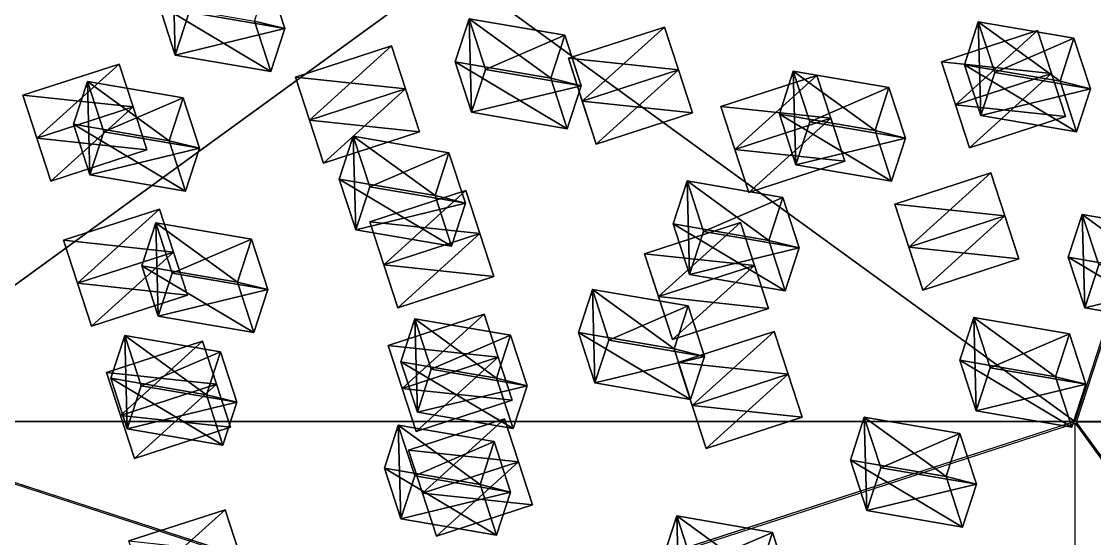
# Model space of a CAD drawing. Header units: metres. Extents: x -324 to 324, y -310 to 311.
# Drawn here: x -42.5 to 63.7, y 178.8 to 230 of the extents above; entities that cross this region are included whole.
import ezdxf

# ---------------------------------------------------------------- set-up
doc = ezdxf.new("R2010")
doc.units = ezdxf.units.M

msp = doc.modelspace()

# ---------------------------------------------------------------- linework, layer by layer
for p, q in [((99.94634, 307.93277, -1061.9042), (61.75283, 190.36641, -1261.8993)), ((61.935257, 190.3072, -1261.8992), (100.13973, 307.87, -1061.904)), ((61.75283, 190.36641, -1261.8993), (-161.85391, 117.712, -1261.8992)), ((-161.80339, 117.5571, -1262), (61.803425, 190.21133, -1262)), ((161.80342, 117.557045, -738), (-61.803387, 190.21132, -738)), ((-61.753036, 190.3664, -738.10077), (161.85379, 117.71219, -738.10077)), ((61.803425, 190.21133, -1262), (200, 2.2904767e-05, -1262)), ((200.13191, 0.09591675, -1261.8993), (61.935257, 190.3072, -1261.8992))]:
    msp.add_line(p, q)
for points in [[(-100.05551, 307.93835, -938.3003), (61.75283, 190.36641, -1261.8993), (-161.85391, 117.712, -1261.8992), (-161.8538, 117.7121, -1261.899)], [(-100.05551, 307.93835, -938.3003), (99.94634, 307.93277, -1061.9042), (61.75283, 190.36641, -1261.8993), (61.75293, 190.36652, -1261.8992)], [(-61.753036, 190.3664, -738.10077), (100.055176, 307.93848, -1061.6997), (-99.94667, 307.9327, -938.0959), (-99.94657, 307.9328, -938.09576)], [(-61.753036, 190.3664, -738.10077), (261.85678, 190.37573, -938.09595), (100.055176, 307.93848, -1061.6997), (100.055275, 307.93857, -1061.6996)], [(261.94806, 190.31651, -938.3003), (61.935257, 190.3072, -1261.8992), (100.13973, 307.87, -1061.904), (100.13983, 307.8701, -1061.9039)], [(-27.526344, 235.89476, -826.83624), (-28.908276, 231.6416, -829.0726), (-27.283802, 226.6412, -820.5662), (-27.283703, 226.64131, -820.5661)], [(-27.283802, 226.6412, -820.5662), (-25.90187, 230.89436, -818.32996), (-27.526344, 235.89476, -826.83624), (-27.526245, 235.89487, -826.8361)], [(-25.90187, 230.89436, -818.32996), (-16.429691, 229.2699, -821.0938), (-18.054165, 234.2703, -829.60016), (-18.054066, 234.2704, -829.60004)], [(-19.436096, 230.01714, -831.8364), (-18.054165, 234.2703, -829.60016), (-16.429691, 229.2699, -821.0938), (-16.429592, 229.27, -821.0937)], [(-17.811623, 225.01674, -823.33014), (-27.283802, 226.6412, -820.5662), (-28.908276, 231.6416, -829.0726), (-28.908176, 231.64171, -829.07245)], [(-28.908276, 231.6416, -829.0726), (-19.436096, 230.01714, -831.8364), (-17.811623, 225.01674, -823.33014), (-17.811523, 225.01685, -823.33)], [(-16.429691, 229.2699, -821.0938), (-25.90187, 230.89436, -818.32996), (-27.283802, 226.6412, -820.5662), (-27.283703, 226.64131, -820.5661)], [(-16.429691, 229.2699, -821.0938), (-17.811623, 225.01674, -823.33014), (-19.436096, 230.01714, -831.8364), (-19.435997, 230.01724, -831.8363)], [(9.904106, 224.35307, -839.19507), (0.43192768, 225.97754, -836.4312), (1.813859, 230.2307, -834.1949), (1.813959, 230.2308, -834.19476)], [(1.813859, 230.2307, -834.1949), (0.43192768, 225.97754, -836.4312), (2.0564003, 220.97714, -827.92487), (2.0565002, 220.97725, -827.92474)], [(2.0564003, 220.97714, -827.92487), (3.4383318, 225.2303, -825.6886), (1.813859, 230.2307, -834.1949), (1.813959, 230.2308, -834.19476)], [(11.286037, 228.60623, -836.9588), (1.813859, 230.2307, -834.1949), (3.4383318, 225.2303, -825.6886), (3.4384317, 225.23041, -825.6885)], [(1.813859, 230.2307, -834.1949), (11.286037, 228.60623, -836.9588), (9.904106, 224.35307, -839.19507), (9.904206, 224.35318, -839.19495)], [(60.30419, 224.05034, -869.76447), (50.832012, 225.6748, -867.0006), (52.213943, 229.92796, -864.7643), (52.214043, 229.92807, -864.76416)], [(52.213943, 229.92796, -864.7643), (50.832012, 225.6748, -867.0006), (52.456486, 220.67441, -858.49426), (52.456585, 220.67451, -858.49414)], [(52.456486, 220.67441, -858.49426), (53.838417, 224.92757, -856.258), (52.213943, 229.92796, -864.7643), (52.214043, 229.92807, -864.76416)], [(61.686123, 228.3035, -867.5282), (52.213943, 229.92796, -864.7643), (53.838417, 224.92757, -856.258), (53.838516, 224.92767, -856.2579)], [(52.213943, 229.92796, -864.7643), (61.686123, 228.3035, -867.5282), (60.30419, 224.05034, -869.76447), (60.30429, 224.05045, -869.76434)], [(-27.283802, 226.6412, -820.5662), (-17.811623, 225.01674, -823.33014), (-16.429691, 229.2699, -821.0938), (-16.429592, 229.27, -821.0937)], [(3.4383318, 225.2303, -825.6886), (12.91051, 223.60583, -828.45245), (11.286037, 228.60623, -836.9588), (11.286138, 228.60634, -836.9587)], [(9.904106, 224.35307, -839.19507), (11.286037, 228.60623, -836.9588), (12.91051, 223.60583, -828.45245), (12.91061, 223.60594, -828.45233)], [(13.016174, 222.07744, -1190.4762), (11.63407, 226.3311, -1181.5321), (21.144634, 229.42128, -1181.5321), (21.144733, 229.42139, -1181.532)], [(22.52657, 225.16814, -1179.2958), (21.144634, 229.42128, -1181.5321), (11.63407, 226.3311, -1181.5321), (11.634171, 226.3312, -1181.532)], [(21.144634, 229.42128, -1181.5321), (22.526737, 225.16762, -1190.4762), (13.016174, 222.07744, -1190.4762), (13.016274, 222.07755, -1190.4761)], [(22.526737, 225.16762, -1190.4762), (21.144634, 229.42128, -1181.5321), (22.52657, 225.16814, -1179.2958), (22.526669, 225.16824, -1179.2957)], [(49.95227, 221.72697, -1213.9678), (48.570168, 225.98064, -1205.0237), (58.08073, 229.07082, -1205.0237), (58.08083, 229.07092, -1205.0236)], [(59.46267, 224.81767, -1202.7874), (58.08073, 229.07082, -1205.0237), (48.570168, 225.98064, -1205.0237), (48.570267, 225.98074, -1205.0236)], [(58.08073, 229.07082, -1205.0237), (59.462837, 224.81715, -1213.9678), (49.95227, 221.72697, -1213.9678), (49.95237, 221.72708, -1213.9677)], [(59.462837, 224.81715, -1213.9678), (58.08073, 229.07082, -1205.0237), (59.46267, 224.81767, -1202.7874), (59.46277, 224.81778, -1202.7872)], [(-13.991898, 220.2044, -1177.3485), (-15.3740015, 224.45807, -1168.4044), (-5.8634386, 227.54825, -1168.4044), (-5.8633385, 227.54836, -1168.4043)], [(-4.4815025, 223.2951, -1166.1681), (-5.8634386, 227.54825, -1168.4044), (-15.3740015, 224.45807, -1168.4044), (-15.373901, 224.45818, -1168.4043)], [(-5.8634386, 227.54825, -1168.4044), (-4.4813347, 223.29459, -1177.3485), (-13.991898, 220.2044, -1177.3485), (-13.991797, 220.20451, -1177.3484)], [(-4.4813347, 223.29459, -1177.3485), (-5.8634386, 227.54825, -1168.4044), (-4.4815025, 223.2951, -1166.1681), (-4.4814024, 223.29521, -1166.168)], [(53.838417, 224.92757, -856.258), (63.310596, 223.3031, -859.02185), (61.686123, 228.3035, -867.5282), (61.686222, 228.3036, -867.5281)], [(60.30419, 224.05034, -869.76447), (61.686123, 228.3035, -867.5282), (63.310596, 223.3031, -859.02185), (63.310696, 223.3032, -859.0217)], [(14.39811, 217.8243, -1188.2399), (13.016006, 222.07796, -1179.2958), (11.63407, 226.3311, -1181.5321), (11.634171, 226.3312, -1181.532)], [(11.63407, 226.3311, -1181.5321), (13.016174, 222.07744, -1190.4762), (14.39811, 217.8243, -1188.2399), (14.398211, 217.8244, -1188.2397)], [(11.63407, 226.3311, -1181.5321), (13.016006, 222.07796, -1179.2958), (22.52657, 225.16814, -1179.2958), (22.526669, 225.16824, -1179.2957)], [(-40.972343, 218.41302, -1164.0826), (-42.35445, 222.66669, -1155.1385), (-32.843887, 225.75687, -1155.1385), (-32.84379, 225.75697, -1155.1384)], [(-31.46195, 221.50372, -1152.9022), (-32.843887, 225.75687, -1155.1385), (-42.35445, 222.66669, -1155.1385), (-42.35435, 222.6668, -1155.1384)], [(-32.843887, 225.75687, -1155.1385), (-31.461782, 221.5032, -1164.0826), (-40.972343, 218.41302, -1164.0826), (-40.972244, 218.41313, -1164.0825)], [(-31.461782, 221.5032, -1164.0826), (-32.843887, 225.75687, -1155.1385), (-31.46195, 221.50372, -1152.9022), (-31.461851, 221.50383, -1152.9021)], [(11.528579, 219.35268, -830.6888), (2.0564003, 220.97714, -827.92487), (0.43192768, 225.97754, -836.4312), (0.43202767, 225.97765, -836.4311)], [(0.43192768, 225.97754, -836.4312), (9.904106, 224.35307, -839.19507), (11.528579, 219.35268, -830.6888), (11.528679, 219.35278, -830.68866)], [(12.91051, 223.60583, -828.45245), (3.4383318, 225.2303, -825.6886), (2.0564003, 220.97714, -827.92487), (2.0565002, 220.97725, -827.92474)], [(51.33421, 217.47383, -1211.7314), (49.952103, 221.7275, -1202.7874), (48.570168, 225.98064, -1205.0237), (48.570267, 225.98074, -1205.0236)], [(48.570168, 225.98064, -1205.0237), (49.95227, 221.72697, -1213.9678), (51.33421, 217.47383, -1211.7314), (51.33431, 217.47394, -1211.7313)], [(48.570168, 225.98064, -1205.0237), (49.952103, 221.7275, -1202.7874), (59.46267, 224.81767, -1202.7874), (59.46277, 224.81778, -1202.7872)], [(61.928665, 219.04994, -861.2582), (52.456486, 220.67441, -858.49426), (50.832012, 225.6748, -867.0006), (50.83211, 225.67491, -867.0005)], [(50.832012, 225.6748, -867.0006), (60.30419, 224.05034, -869.76447), (61.928665, 219.04994, -861.2582), (61.928764, 219.05005, -861.25806)], [(-12.6099615, 215.95126, -1175.1122), (-13.992065, 220.20493, -1166.1681), (-15.3740015, 224.45807, -1168.4044), (-15.373901, 224.45818, -1168.4043)], [(-15.3740015, 224.45807, -1168.4044), (-13.991898, 220.2044, -1177.3485), (-12.6099615, 215.95126, -1175.1122), (-12.609861, 215.95137, -1175.112)], [(-15.3740015, 224.45807, -1168.4044), (-13.992065, 220.20493, -1166.1681), (-4.4815025, 223.2951, -1166.1681), (-4.4814024, 223.29521, -1166.168)], [(12.91051, 223.60583, -828.45245), (11.528579, 219.35268, -830.6888), (9.904106, 224.35307, -839.19507), (9.904206, 224.35318, -839.19495)], [(23.908672, 220.91447, -1188.2399), (22.52657, 225.16814, -1179.2958), (13.016006, 222.07796, -1179.2958), (13.016107, 222.07806, -1179.2957)], [(14.39811, 217.8243, -1188.2399), (13.016174, 222.07744, -1190.4762), (22.526737, 225.16762, -1190.4762), (22.526836, 225.16772, -1190.4761)], [(22.526737, 225.16762, -1190.4762), (23.908672, 220.91447, -1188.2399), (14.39811, 217.8243, -1188.2399), (14.398211, 217.8244, -1188.2397)], [(22.52657, 225.16814, -1179.2958), (23.908672, 220.91447, -1188.2399), (22.526737, 225.16762, -1190.4762), (22.526836, 225.16772, -1190.4761)], [(28.108164, 217.29349, -1208.9009), (26.726059, 221.54715, -1199.9568), (36.23662, 224.63733, -1199.9568), (36.23672, 224.63744, -1199.9567)], [(37.61856, 220.38419, -1197.7205), (36.23662, 224.63733, -1199.9568), (26.726059, 221.54715, -1199.9568), (26.726158, 221.54726, -1199.9567)], [(36.23662, 224.63733, -1199.9568), (37.61873, 220.38367, -1208.9009), (28.108164, 217.29349, -1208.9009), (28.108263, 217.2936, -1208.9008)], [(41.991283, 219.16628, -849.159), (32.519104, 220.79074, -846.39514), (33.901035, 225.0439, -844.1588), (33.901134, 225.044, -844.1587)], [(33.901035, 225.0439, -844.1588), (32.519104, 220.79074, -846.39514), (34.143578, 215.79034, -837.8888), (34.143677, 215.79045, -837.8887)], [(34.143578, 215.79034, -837.8888), (35.52551, 220.0435, -835.6525), (33.901035, 225.0439, -844.1588), (33.901134, 225.044, -844.1587)], [(43.373215, 223.41943, -846.9227), (33.901035, 225.0439, -844.1588), (35.52551, 220.0435, -835.6525), (35.525608, 220.04361, -835.6524)], [(33.901035, 225.0439, -844.1588), (43.373215, 223.41943, -846.9227), (41.991283, 219.16628, -849.159), (41.991383, 219.16638, -849.1589)], [(37.61873, 220.38367, -1208.9009), (36.23662, 224.63733, -1199.9568), (37.61856, 220.38419, -1197.7205), (37.61866, 220.3843, -1197.7203)], [(60.844772, 220.56401, -1211.7314), (59.46267, 224.81767, -1202.7874), (49.952103, 221.7275, -1202.7874), (49.9522, 221.7276, -1202.7872)], [(51.33421, 217.47383, -1211.7314), (49.95227, 221.72697, -1213.9678), (59.462837, 224.81715, -1213.9678), (59.462936, 224.81726, -1213.9677)], [(59.462837, 224.81715, -1213.9678), (60.844772, 220.56401, -1211.7314), (51.33421, 217.47383, -1211.7314), (51.33431, 217.47394, -1211.7313)], [(63.310596, 223.3031, -859.02185), (53.838417, 224.92757, -856.258), (52.456486, 220.67441, -858.49426), (52.456585, 220.67451, -858.49414)], [(59.46267, 224.81767, -1202.7874), (60.844772, 220.56401, -1211.7314), (59.462837, 224.81715, -1213.9678), (59.462936, 224.81726, -1213.9677)], [(-27.884583, 218.16449, -804.0733), (-37.356762, 219.78896, -801.30945), (-35.97483, 224.04211, -799.0731), (-35.97473, 224.04222, -799.073)], [(-35.97483, 224.04211, -799.0731), (-37.356762, 219.78896, -801.30945), (-35.73229, 214.78856, -792.8031), (-35.73219, 214.78867, -792.803)], [(-35.73229, 214.78856, -792.8031), (-34.350357, 219.04172, -790.56683), (-35.97483, 224.04211, -799.0731), (-35.97473, 224.04222, -799.073)], [(-26.502651, 222.41765, -801.83704), (-35.97483, 224.04211, -799.0731), (-34.350357, 219.04172, -790.56683), (-34.350258, 219.04182, -790.5667)], [(-35.97483, 224.04211, -799.0731), (-26.502651, 222.41765, -801.83704), (-27.884583, 218.16449, -804.0733), (-27.884483, 218.1646, -804.0732)], [(-3.0993986, 219.04144, -1175.1122), (-4.4815025, 223.2951, -1166.1681), (-13.992065, 220.20493, -1166.1681), (-13.991965, 220.20503, -1166.168)], [(-12.6099615, 215.95126, -1175.1122), (-13.991898, 220.2044, -1177.3485), (-4.4813347, 223.29459, -1177.3485), (-4.4812346, 223.2947, -1177.3484)], [(-4.4813347, 223.29459, -1177.3485), (-3.0993986, 219.04144, -1175.1122), (-12.6099615, 215.95126, -1175.1122), (-12.609861, 215.95137, -1175.112)], [(-4.4815025, 223.2951, -1166.1681), (-3.0993986, 219.04144, -1175.1122), (-4.4813347, 223.29459, -1177.3485), (-4.4812346, 223.2947, -1177.3484)], [(2.0564003, 220.97714, -827.92487), (11.528579, 219.35268, -830.6888), (12.91051, 223.60583, -828.45245), (12.91061, 223.60594, -828.45233)], [(35.52551, 220.0435, -835.6525), (44.99769, 218.41904, -838.4164), (43.373215, 223.41943, -846.9227), (43.373314, 223.41954, -846.9226)], [(41.991283, 219.16628, -849.159), (43.373215, 223.41943, -846.9227), (44.99769, 218.41904, -838.4164), (44.997787, 218.41914, -838.41626)], [(52.456486, 220.67441, -858.49426), (61.928665, 219.04994, -861.2582), (63.310596, 223.3031, -859.02185), (63.310696, 223.3032, -859.0217)], [(63.310596, 223.3031, -859.02185), (61.928665, 219.04994, -861.2582), (60.30419, 224.05034, -869.76447), (60.30429, 224.05045, -869.76434)], [(-39.59041, 214.15988, -1161.8463), (-40.97251, 218.41354, -1152.9022), (-42.35445, 222.66669, -1155.1385), (-42.35435, 222.6668, -1155.1384)], [(-42.35445, 222.66669, -1155.1385), (-40.972343, 218.41302, -1164.0826), (-39.59041, 214.15988, -1161.8463), (-39.59031, 214.15999, -1161.8462)], [(-42.35445, 222.66669, -1155.1385), (-40.97251, 218.41354, -1152.9022), (-31.46195, 221.50372, -1152.9022), (-31.461851, 221.50383, -1152.9021)], [(-34.350357, 219.04172, -790.56683), (-24.878178, 217.41725, -793.3307), (-26.502651, 222.41765, -801.83704), (-26.502552, 222.41776, -801.8369)], [(-27.884583, 218.16449, -804.0733), (-26.502651, 222.41765, -801.83704), (-24.878178, 217.41725, -793.3307), (-24.878078, 217.41736, -793.33057)], [(13.016006, 222.07796, -1179.2958), (14.39811, 217.8243, -1188.2399), (23.908672, 220.91447, -1188.2399), (23.908772, 220.91458, -1188.2397)], [(-30.079845, 217.25006, -1161.8463), (-31.46195, 221.50372, -1152.9022), (-40.97251, 218.41354, -1152.9022), (-40.972412, 218.41365, -1152.9021)], [(-39.59041, 214.15988, -1161.8463), (-40.972343, 218.41302, -1164.0826), (-31.461782, 221.5032, -1164.0826), (-31.461683, 221.50331, -1164.0825)], [(-31.461782, 221.5032, -1164.0826), (-30.079845, 217.25006, -1161.8463), (-39.59041, 214.15988, -1161.8463), (-39.59031, 214.15999, -1161.8462)], [(-31.46195, 221.50372, -1152.9022), (-30.079845, 217.25006, -1161.8463), (-31.461782, 221.5032, -1164.0826), (-31.461683, 221.50331, -1164.0825)], [(29.490099, 213.04034, -1206.6646), (28.107996, 217.294, -1197.7205), (26.726059, 221.54715, -1199.9568), (26.726158, 221.54726, -1199.9567)], [(26.726059, 221.54715, -1199.9568), (28.108164, 217.29349, -1208.9009), (29.490099, 213.04034, -1206.6646), (29.490198, 213.04045, -1206.6644)], [(26.726059, 221.54715, -1199.9568), (28.107996, 217.294, -1197.7205), (37.61856, 220.38419, -1197.7205), (37.61866, 220.3843, -1197.7203)], [(49.952103, 221.7275, -1202.7874), (51.33421, 217.47383, -1211.7314), (60.844772, 220.56401, -1211.7314), (60.84487, 220.56412, -1211.7313)], [(-13.992065, 220.20493, -1166.1681), (-12.6099615, 215.95126, -1175.1122), (-3.0993986, 219.04144, -1175.1122), (-3.0992987, 219.04155, -1175.112)], [(39.000664, 216.13052, -1206.6646), (37.61856, 220.38419, -1197.7205), (28.107996, 217.294, -1197.7205), (28.108095, 217.29411, -1197.7203)], [(29.490099, 213.04034, -1206.6646), (28.108164, 217.29349, -1208.9009), (37.61873, 220.38367, -1208.9009), (37.618828, 220.38377, -1208.9008)], [(37.61873, 220.38367, -1208.9009), (39.000664, 216.13052, -1206.6646), (29.490099, 213.04034, -1206.6646), (29.490198, 213.04045, -1206.6644)], [(43.615757, 214.16588, -840.6527), (34.143578, 215.79034, -837.8888), (32.519104, 220.79074, -846.39514), (32.519203, 220.79085, -846.395)], [(32.519104, 220.79074, -846.39514), (41.991283, 219.16628, -849.159), (43.615757, 214.16588, -840.6527), (43.615856, 214.16599, -840.6526)], [(44.99769, 218.41904, -838.4164), (35.52551, 220.0435, -835.6525), (34.143578, 215.79034, -837.8888), (34.143677, 215.79045, -837.8887)], [(37.61856, 220.38419, -1197.7205), (39.000664, 216.13052, -1206.6646), (37.61873, 220.38367, -1208.9009), (37.618828, 220.38377, -1208.9008)], [(-26.260109, 213.1641, -795.567), (-35.73229, 214.78856, -792.8031), (-37.356762, 219.78896, -801.30945), (-37.356663, 219.78906, -801.3093)], [(-37.356762, 219.78896, -801.30945), (-27.884583, 218.16449, -804.0733), (-26.260109, 213.1641, -795.567), (-26.26001, 213.1642, -795.5669)], [(-24.878178, 217.41725, -793.3307), (-34.350357, 219.04172, -790.56683), (-35.73229, 214.78856, -792.8031), (-35.73219, 214.78867, -792.803)], [(44.99769, 218.41904, -838.4164), (43.615757, 214.16588, -840.6527), (41.991283, 219.16628, -849.159), (41.991383, 219.16638, -849.1589)], [(-40.97251, 218.41354, -1152.9022), (-39.59041, 214.15988, -1161.8463), (-30.079845, 217.25006, -1161.8463), (-30.079746, 217.25017, -1161.8462)], [(-24.878178, 217.41725, -793.3307), (-26.260109, 213.1641, -795.567), (-27.884583, 218.16449, -804.0733), (-27.884483, 218.1646, -804.0732)], [(-1.5660403, 212.72684, -809.9953), (-11.0382185, 214.3513, -807.23145), (-9.656287, 218.60446, -804.9951), (-9.656187, 218.60457, -804.995)], [(-9.656287, 218.60446, -804.9951), (-11.0382185, 214.3513, -807.23145), (-9.413746, 209.3509, -798.7251), (-9.413646, 209.35101, -798.725)], [(-9.413746, 209.3509, -798.7251), (-8.031815, 213.60406, -796.48883), (-9.656287, 218.60446, -804.9951), (-9.656187, 218.60457, -804.995)], [(-0.18410873, 216.98, -807.75903), (-9.656287, 218.60446, -804.9951), (-8.031815, 213.60406, -796.48883), (-8.031714, 213.60417, -796.4887)], [(-9.656287, 218.60446, -804.9951), (-0.18410873, 216.98, -807.75903), (-1.5660403, 212.72684, -809.9953), (-1.5659403, 212.72694, -809.9952)], [(34.143578, 215.79034, -837.8888), (43.615757, 214.16588, -840.6527), (44.99769, 218.41904, -838.4164), (44.997787, 218.41914, -838.41626)], [(-35.73229, 214.78856, -792.8031), (-26.260109, 213.1641, -795.567), (-24.878178, 217.41725, -793.3307), (-24.878078, 217.41736, -793.33057)], [(-8.031815, 213.60406, -796.48883), (1.4403639, 211.9796, -799.2527), (-0.18410873, 216.98, -807.75903), (-0.18400873, 216.9801, -807.7589)], [(-1.5660403, 212.72684, -809.9953), (-0.18410873, 216.98, -807.75903), (1.4403639, 211.9796, -799.2527), (1.4404639, 211.9797, -799.25256)], [(28.107996, 217.294, -1197.7205), (29.490099, 213.04034, -1206.6646), (39.000664, 216.13052, -1206.6646), (39.000763, 216.13063, -1206.6644)], [(45.32704, 207.6302, -1237.9199), (43.94494, 211.88387, -1228.9758), (53.4555, 214.97404, -1228.9758), (53.4556, 214.97415, -1228.9757)], [(54.83744, 210.7209, -1226.7395), (53.4555, 214.97404, -1228.9758), (43.94494, 211.88387, -1228.9758), (43.945038, 211.88397, -1228.9757)], [(53.4555, 214.97404, -1228.9758), (54.83761, 210.72038, -1237.9199), (45.32704, 207.6302, -1237.9199), (45.32714, 207.63031, -1237.9198)], [(54.83761, 210.72038, -1237.9199), (53.4555, 214.97404, -1228.9758), (54.83744, 210.7209, -1226.7395), (54.83754, 210.72101, -1226.7394)], [(0.05843258, 207.72644, -801.489), (-9.413746, 209.3509, -798.7251), (-11.0382185, 214.3513, -807.23145), (-11.038118, 214.35141, -807.2313)], [(-11.0382185, 214.3513, -807.23145), (-1.5660403, 212.72684, -809.9953), (0.05843258, 207.72644, -801.489), (0.05853258, 207.72655, -801.4889)], [(1.4403639, 211.9796, -799.2527), (-8.031815, 213.60406, -796.48883), (-9.413746, 209.3509, -798.7251), (-9.413646, 209.35101, -798.725)], [(31.47155, 208.3011, -821.99396), (21.99937, 209.92557, -819.2301), (23.381302, 214.17873, -816.9938), (23.381401, 214.17883, -816.99365)], [(23.381302, 214.17873, -816.9938), (21.99937, 209.92557, -819.2301), (23.623844, 204.92517, -810.72375), (23.623943, 204.92528, -810.72363)], [(23.623844, 204.92517, -810.72375), (25.005775, 209.17833, -808.4875), (23.381302, 214.17873, -816.9938), (23.381401, 214.17883, -816.99365)], [(32.85348, 212.55426, -819.7577), (23.381302, 214.17873, -816.9938), (25.005775, 209.17833, -808.4875), (25.005875, 209.17844, -808.48737)], [(23.381302, 214.17873, -816.9938), (32.85348, 212.55426, -819.7577), (31.47155, 208.3011, -821.99396), (31.47165, 208.30121, -821.99384)], [(-6.631622, 205.8847, -1209.1312), (-8.013725, 210.13837, -1200.1871), (1.4968374, 213.22855, -1200.1871), (1.4969374, 213.22865, -1200.187)], [(2.8787732, 208.9754, -1197.9508), (1.4968374, 213.22855, -1200.1871), (-8.013725, 210.13837, -1200.1871), (-8.013625, 210.13847, -1200.187)], [(1.4968374, 213.22855, -1200.1871), (2.878941, 208.97488, -1209.1312), (-6.631622, 205.8847, -1209.1312), (-6.6315217, 205.88481, -1209.1311)], [(1.4403639, 211.9796, -799.2527), (0.05843258, 207.72644, -801.489), (-1.5660403, 212.72684, -809.9953), (-1.5659403, 212.72694, -809.9952)], [(2.878941, 208.97488, -1209.1312), (1.4968374, 213.22855, -1200.1871), (2.8787732, 208.9754, -1197.9508), (2.878873, 208.97551, -1197.9507)], [(25.005775, 209.17833, -808.4875), (34.477955, 207.55386, -811.25134), (32.85348, 212.55426, -819.7577), (32.85358, 212.55437, -819.75757)], [(31.47155, 208.3011, -821.99396), (32.85348, 212.55426, -819.7577), (34.477955, 207.55386, -811.25134), (34.478054, 207.55397, -811.2512)], [(-36.954865, 204.0486, -1193.8848), (-38.336967, 208.30226, -1184.9407), (-28.826403, 211.39244, -1184.9407), (-28.826303, 211.39255, -1184.9406)], [(-27.444468, 207.1393, -1182.7043), (-28.826403, 211.39244, -1184.9407), (-38.336967, 208.30226, -1184.9407), (-38.33687, 208.30237, -1184.9406)], [(-28.826403, 211.39244, -1184.9407), (-27.4443, 207.13878, -1193.8848), (-36.954865, 204.0486, -1193.8848), (-36.954765, 204.0487, -1193.8846)], [(-27.4443, 207.13878, -1193.8848), (-28.826403, 211.39244, -1184.9407), (-27.444468, 207.1393, -1182.7043), (-27.444368, 207.1394, -1182.7042)], [(-9.413746, 209.3509, -798.7251), (0.05843258, 207.72644, -801.489), (1.4403639, 211.9796, -799.2527), (1.4404639, 211.9797, -799.25256)], [(46.70898, 203.37706, -1235.6836), (45.326874, 207.63072, -1226.7395), (43.94494, 211.88387, -1228.9758), (43.945038, 211.88397, -1228.9757)], [(43.94494, 211.88387, -1228.9758), (45.32704, 207.6302, -1237.9199), (46.70898, 203.37706, -1235.6836), (46.70908, 203.37717, -1235.6835)], [(43.94494, 211.88387, -1228.9758), (45.326874, 207.63072, -1226.7395), (54.83744, 210.7209, -1226.7395), (54.83754, 210.72101, -1226.7394)], [(56.219543, 206.46724, -1235.6836), (54.83744, 210.7209, -1226.7395), (45.326874, 207.63072, -1226.7395), (45.326973, 207.63083, -1226.7394)], [(46.70898, 203.37706, -1235.6836), (45.32704, 207.6302, -1237.9199), (54.83761, 210.72038, -1237.9199), (54.837708, 210.72049, -1237.9198)], [(54.83761, 210.72038, -1237.9199), (56.219543, 206.46724, -1235.6836), (46.70898, 203.37706, -1235.6836), (46.70908, 203.37717, -1235.6835)], [(54.83744, 210.7209, -1226.7395), (56.219543, 206.46724, -1235.6836), (54.83761, 210.72038, -1237.9199), (54.837708, 210.72049, -1237.9198)], [(70.59402, 204.99606, -839.8842), (61.121838, 206.62053, -837.12036), (62.50377, 210.87369, -834.88403), (62.50387, 210.8738, -834.8839)], [(62.50377, 210.87369, -834.88403), (61.121838, 206.62053, -837.12036), (62.74631, 201.62013, -828.614), (62.74641, 201.62024, -828.6139)], [(62.74631, 201.62013, -828.614), (64.12824, 205.87329, -826.37775), (62.50377, 210.87369, -834.88403), (62.50387, 210.8738, -834.8839)], [(71.97595, 209.24922, -837.64795), (62.50377, 210.87369, -834.88403), (64.12824, 205.87329, -826.37775), (64.12834, 205.8734, -826.3776)], [(62.50377, 210.87369, -834.88403), (71.97595, 209.24922, -837.64795), (70.59402, 204.99606, -839.8842), (70.59412, 204.99617, -839.8841)], [(-21.125816, 204.16585, -781.6262), (-30.597996, 205.79031, -778.86237), (-29.216064, 210.04347, -776.62604), (-29.215965, 210.04358, -776.6259)], [(-29.216064, 210.04347, -776.62604), (-30.597996, 205.79031, -778.86237), (-28.973522, 200.78992, -770.356), (-28.973423, 200.79002, -770.3559)], [(-28.973522, 200.78992, -770.356), (-27.59159, 205.04308, -768.11975), (-29.216064, 210.04347, -776.62604), (-29.215965, 210.04358, -776.6259)], [(-19.743885, 208.419, -779.38995), (-29.216064, 210.04347, -776.62604), (-27.59159, 205.04308, -768.11975), (-27.591492, 205.04318, -768.1196)], [(-29.216064, 210.04347, -776.62604), (-19.743885, 208.419, -779.38995), (-21.125816, 204.16585, -781.6262), (-21.125717, 204.16595, -781.6261)], [(-5.2496862, 201.63156, -1206.8949), (-6.6317897, 205.88522, -1197.9508), (-8.013725, 210.13837, -1200.1871), (-8.013625, 210.13847, -1200.187)], [(-8.013725, 210.13837, -1200.1871), (-6.631622, 205.8847, -1209.1312), (-5.2496862, 201.63156, -1206.8949), (-5.249586, 201.63167, -1206.8948)], [(-8.013725, 210.13837, -1200.1871), (-6.6317897, 205.88522, -1197.9508), (2.8787732, 208.9754, -1197.9508), (2.878873, 208.97551, -1197.9507)], [(20.54876, 202.72772, -1231.9319), (19.166656, 206.98138, -1222.9878), (28.67722, 210.07156, -1222.9878), (28.677319, 210.07167, -1222.9877)], [(30.059155, 205.81842, -1220.7515), (28.67722, 210.07156, -1222.9878), (19.166656, 206.98138, -1222.9878), (19.166756, 206.98149, -1222.9877)], [(28.67722, 210.07156, -1222.9878), (30.059322, 205.8179, -1231.9319), (20.54876, 202.72772, -1231.9319), (20.548859, 202.72783, -1231.9318)], [(33.096024, 203.3007, -813.4877), (23.623844, 204.92517, -810.72375), (21.99937, 209.92557, -819.2301), (21.99947, 209.92567, -819.23)], [(21.99937, 209.92557, -819.2301), (31.47155, 208.3011, -821.99396), (33.096024, 203.3007, -813.4877), (33.096123, 203.30081, -813.48755)], [(30.059322, 205.8179, -1231.9319), (28.67722, 210.07156, -1222.9878), (30.059155, 205.81842, -1220.7515), (30.059254, 205.81853, -1220.7513)], [(-35.572926, 199.79546, -1191.6484), (-36.955032, 204.04912, -1182.7043), (-38.336967, 208.30226, -1184.9407), (-38.33687, 208.30237, -1184.9406)], [(-38.336967, 208.30226, -1184.9407), (-36.954865, 204.0486, -1193.8848), (-35.572926, 199.79546, -1191.6484), (-35.572826, 199.79556, -1191.6483)], [(-38.336967, 208.30226, -1184.9407), (-36.955032, 204.04912, -1182.7043), (-27.444468, 207.1393, -1182.7043), (-27.444368, 207.1394, -1182.7042)], [(-27.59159, 205.04308, -768.11975), (-18.119411, 203.41861, -770.8836), (-19.743885, 208.419, -779.38995), (-19.743786, 208.41911, -779.38983)], [(-21.125816, 204.16585, -781.6262), (-19.743885, 208.419, -779.38995), (-18.119411, 203.41861, -770.8836), (-18.119312, 203.41872, -770.8835)], [(4.260877, 204.72174, -1206.8949), (2.8787732, 208.9754, -1197.9508), (-6.6317897, 205.88522, -1197.9508), (-6.6316895, 205.88533, -1197.9507)], [(-5.2496862, 201.63156, -1206.8949), (-6.631622, 205.8847, -1209.1312), (2.878941, 208.97488, -1209.1312), (2.879041, 208.97499, -1209.1311)], [(2.878941, 208.97488, -1209.1312), (4.260877, 204.72174, -1206.8949), (-5.2496862, 201.63156, -1206.8949), (-5.249586, 201.63167, -1206.8948)], [(2.8787732, 208.9754, -1197.9508), (4.260877, 204.72174, -1206.8949), (2.878941, 208.97488, -1209.1312), (2.879041, 208.97499, -1209.1311)], [(34.477955, 207.55386, -811.25134), (25.005775, 209.17833, -808.4875), (23.623844, 204.92517, -810.72375), (23.623943, 204.92528, -810.72363)], [(34.477955, 207.55386, -811.25134), (33.096024, 203.3007, -813.4877), (31.47155, 208.3011, -821.99396), (31.47165, 208.30121, -821.99384)], [(-26.062363, 202.88564, -1191.6484), (-27.444468, 207.1393, -1182.7043), (-36.955032, 204.04912, -1182.7043), (-36.954933, 204.04922, -1182.7042)], [(-35.572926, 199.79546, -1191.6484), (-36.954865, 204.0486, -1193.8848), (-27.4443, 207.13878, -1193.8848), (-27.4442, 207.13889, -1193.8846)], [(-27.4443, 207.13878, -1193.8848), (-26.062363, 202.88564, -1191.6484), (-35.572926, 199.79546, -1191.6484), (-35.572826, 199.79556, -1191.6483)], [(-27.444468, 207.1393, -1182.7043), (-26.062363, 202.88564, -1191.6484), (-27.4443, 207.13878, -1193.8848), (-27.4442, 207.13889, -1193.8846)], [(23.623844, 204.92517, -810.72375), (33.096024, 203.3007, -813.4877), (34.477955, 207.55386, -811.25134), (34.478054, 207.55397, -811.2512)], [(45.326874, 207.63072, -1226.7395), (46.70898, 203.37706, -1235.6836), (56.219543, 206.46724, -1235.6836), (56.219643, 206.46735, -1235.6835)], [(21.930695, 198.47458, -1229.6956), (20.548592, 202.72824, -1220.7515), (19.166656, 206.98138, -1222.9878), (19.166756, 206.98149, -1222.9877)], [(19.166656, 206.98138, -1222.9878), (20.54876, 202.72772, -1231.9319), (21.930695, 198.47458, -1229.6956), (21.930794, 198.47469, -1229.6954)], [(19.166656, 206.98138, -1222.9878), (20.548592, 202.72824, -1220.7515), (30.059155, 205.81842, -1220.7515), (30.059254, 205.81853, -1220.7513)], [(72.21849, 199.99567, -831.3779), (62.74631, 201.62013, -828.614), (61.121838, 206.62053, -837.12036), (61.121937, 206.62064, -837.12024)], [(61.121838, 206.62053, -837.12036), (70.59402, 204.99606, -839.8842), (72.21849, 199.99567, -831.3779), (72.21859, 199.99577, -831.3778)], [(-19.501343, 199.16545, -773.11993), (-28.973522, 200.78992, -770.356), (-30.597996, 205.79031, -778.86237), (-30.597897, 205.79042, -778.86224)], [(-30.597996, 205.79031, -778.86237), (-21.125816, 204.16585, -781.6262), (-19.501343, 199.16545, -773.11993), (-19.501244, 199.16556, -773.1198)], [(-18.119411, 203.41861, -770.8836), (-27.59159, 205.04308, -768.11975), (-28.973522, 200.78992, -770.356), (-28.973423, 200.79002, -770.3559)], [(-6.6317897, 205.88522, -1197.9508), (-5.2496862, 201.63156, -1206.8949), (4.260877, 204.72174, -1206.8949), (4.2609773, 204.72185, -1206.8948)], [(31.441257, 201.56476, -1229.6956), (30.059155, 205.81842, -1220.7515), (20.548592, 202.72824, -1220.7515), (20.54869, 202.72835, -1220.7513)], [(21.930695, 198.47458, -1229.6956), (20.54876, 202.72772, -1231.9319), (30.059322, 205.8179, -1231.9319), (30.059422, 205.81801, -1231.9318)], [(30.059322, 205.8179, -1231.9319), (31.441257, 201.56476, -1229.6956), (21.930695, 198.47458, -1229.6956), (21.930794, 198.47469, -1229.6954)], [(30.059155, 205.81842, -1220.7515), (31.441257, 201.56476, -1229.6956), (30.059322, 205.8179, -1231.9319), (30.059422, 205.81801, -1231.9318)], [(73.60042, 204.24883, -829.1416), (64.12824, 205.87329, -826.37775), (62.74631, 201.62013, -828.614), (62.74641, 201.62024, -828.6139)], [(-36.955032, 204.04912, -1182.7043), (-35.572926, 199.79546, -1191.6484), (-26.062363, 202.88564, -1191.6484), (-26.062263, 202.88574, -1191.6483)], [(-18.119411, 203.41861, -770.8836), (-19.501343, 199.16545, -773.11993), (-21.125816, 204.16585, -781.6262), (-21.125717, 204.16595, -781.6261)], [(62.74631, 201.62013, -828.614), (72.21849, 199.99567, -831.3779), (73.60042, 204.24883, -829.1416), (73.60052, 204.24893, -829.1415)], [(-28.973522, 200.78992, -770.356), (-19.501343, 199.16545, -773.11993), (-18.119411, 203.41861, -770.8836), (-18.119312, 203.41872, -770.8835)], [(22.11139, 197.55319, -795.7685), (12.639211, 199.17766, -793.00464), (14.021142, 203.43082, -790.7683), (14.021242, 203.43092, -790.7682)], [(14.021142, 203.43082, -790.7683), (12.639211, 199.17766, -793.00464), (14.263683, 194.17726, -784.4983), (14.263783, 194.17737, -784.49817)], [(14.263683, 194.17726, -784.4983), (15.645615, 198.43042, -782.262), (14.021142, 203.43082, -790.7683), (14.021242, 203.43092, -790.7682)], [(23.49332, 201.80635, -793.5322), (14.021142, 203.43082, -790.7683), (15.645615, 198.43042, -782.262), (15.645715, 198.43053, -782.2619)], [(14.021142, 203.43082, -790.7683), (23.49332, 201.80635, -793.5322), (22.11139, 197.55319, -795.7685), (22.111488, 197.5533, -795.7684)], [(20.548592, 202.72824, -1220.7515), (21.930695, 198.47458, -1229.6956), (31.441257, 201.56476, -1229.6956), (31.441357, 201.56487, -1229.6954)], [(-4.8183436, 193.63776, -1233.5441), (-6.2004476, 197.89142, -1224.6), (3.3101156, 200.9816, -1224.6), (3.3102155, 200.9817, -1224.5999)], [(4.6920514, 196.72845, -1222.3636), (3.3101156, 200.9816, -1224.6), (-6.2004476, 197.89142, -1224.6), (-6.2003474, 197.89153, -1224.5999)], [(3.3101156, 200.9816, -1224.6), (4.6922193, 196.72794, -1233.5441), (-4.8183436, 193.63776, -1233.5441), (-4.8182435, 193.63786, -1233.544)], [(4.6922193, 196.72794, -1233.5441), (3.3101156, 200.9816, -1224.6), (4.6920514, 196.72845, -1222.3636), (4.6921515, 196.72856, -1222.3635)], [(15.645615, 198.43042, -782.262), (25.117794, 196.80595, -785.0259), (23.49332, 201.80635, -793.5322), (23.49342, 201.80646, -793.5321)], [(22.11139, 197.55319, -795.7685), (23.49332, 201.80635, -793.5322), (25.117794, 196.80595, -785.0259), (25.117893, 196.80606, -785.02576)], [(4.5341034, 194.65858, -779.40125), (-4.938075, 196.28305, -776.6374), (-3.5561435, 200.53621, -774.40106), (-3.5560436, 200.53632, -774.40094)], [(-3.5561435, 200.53621, -774.40106), (-4.938075, 196.28305, -776.6374), (-3.3136022, 191.28265, -768.13104), (-3.3135023, 191.28276, -768.1309)], [(-3.3136022, 191.28265, -768.13104), (-1.9316707, 195.53581, -765.8948), (-3.5561435, 200.53621, -774.40106), (-3.5560436, 200.53632, -774.40094)], [(5.9160347, 198.91174, -777.165), (-3.5561435, 200.53621, -774.40106), (-1.9316707, 195.53581, -765.8948), (-1.9315706, 195.53592, -765.89465)], [(-3.5561435, 200.53621, -774.40106), (5.9160347, 198.91174, -777.165), (4.5341034, 194.65858, -779.40125), (4.5342035, 194.65869, -779.4011)], [(59.85678, 194.80045, -813.85815), (50.3846, 196.42491, -811.0943), (51.766533, 200.67807, -808.858), (51.766632, 200.67818, -808.85785)], [(51.766533, 200.67807, -808.858), (50.3846, 196.42491, -811.0943), (52.009075, 191.42451, -802.58795), (52.009174, 191.42462, -802.5878)], [(52.009075, 191.42451, -802.58795), (53.391006, 195.67767, -800.3517), (51.766533, 200.67807, -808.858), (51.766632, 200.67818, -808.85785)], [(61.238712, 199.0536, -811.6219), (51.766533, 200.67807, -808.858), (53.391006, 195.67767, -800.3517), (53.391106, 195.67778, -800.35156)], [(51.766533, 200.67807, -808.858), (61.238712, 199.0536, -811.6219), (59.85678, 194.80045, -813.85815), (59.85688, 194.80055, -813.85803)], [(-24.183449, 193.01794, -758.5347), (-33.65563, 194.64241, -755.7709), (-32.273697, 198.89557, -753.53455), (-32.273598, 198.89568, -753.5344)], [(-32.273697, 198.89557, -753.53455), (-33.65563, 194.64241, -755.7709), (-32.031155, 189.64201, -747.2645), (-32.031055, 189.64212, -747.2644)], [(-32.031155, 189.64201, -747.2645), (-30.649223, 193.89517, -745.02826), (-32.273697, 198.89557, -753.53455), (-32.273598, 198.89568, -753.5344)], [(-22.801517, 197.2711, -756.29846), (-32.273697, 198.89557, -753.53455), (-30.649223, 193.89517, -745.02826), (-30.649124, 193.89528, -745.02814)], [(-32.273697, 198.89557, -753.53455), (-22.801517, 197.2711, -756.29846), (-24.183449, 193.01794, -758.5347), (-24.18335, 193.01805, -758.5346)], [(-1.9316707, 195.53581, -765.8948), (7.5405073, 193.91135, -768.6586), (5.9160347, 198.91174, -777.165), (5.916135, 198.91185, -777.16486)], [(4.5341034, 194.65858, -779.40125), (5.9160347, 198.91174, -777.165), (7.5405073, 193.91135, -768.6586), (7.5406075, 193.91145, -768.6585)], [(23.735863, 192.5528, -787.2622), (14.263683, 194.17726, -784.4983), (12.639211, 199.17766, -793.00464), (12.639311, 199.17776, -793.0045)], [(12.639211, 199.17766, -793.00464), (22.11139, 197.55319, -795.7685), (23.735863, 192.5528, -787.2622), (23.735962, 192.5529, -787.2621)], [(23.889565, 191.94585, -1254.5022), (22.507462, 196.19951, -1245.5581), (32.018024, 199.28969, -1245.5581), (32.018124, 199.2898, -1245.558)], [(33.39996, 195.03654, -1243.3218), (32.018024, 199.28969, -1245.5581), (22.507462, 196.19951, -1245.5581), (22.50756, 196.19962, -1245.558)], [(32.018024, 199.28969, -1245.5581), (33.400127, 195.03603, -1254.5022), (23.889565, 191.94585, -1254.5022), (23.889664, 191.94595, -1254.5021)], [(33.400127, 195.03603, -1254.5022), (32.018024, 199.28969, -1245.5581), (33.39996, 195.03654, -1243.3218), (33.40006, 195.03665, -1243.3217)], [(53.391006, 195.67767, -800.3517), (62.863186, 194.0532, -803.11554), (61.238712, 199.0536, -811.6219), (61.23881, 199.05371, -811.62177)], [(59.85678, 194.80045, -813.85815), (61.238712, 199.0536, -811.6219), (62.863186, 194.0532, -803.11554), (62.863285, 194.05331, -803.1154)], [(-32.705513, 190.97049, -1221.3837), (-34.087616, 195.22415, -1212.4396), (-24.577053, 198.31433, -1212.4396), (-24.576954, 198.31444, -1212.4395)], [(-23.195118, 194.06119, -1210.2032), (-24.577053, 198.31433, -1212.4396), (-34.087616, 195.22415, -1212.4396), (-34.087517, 195.22426, -1212.4395)], [(-24.577053, 198.31433, -1212.4396), (-23.19495, 194.06067, -1221.3837), (-32.705513, 190.97049, -1221.3837), (-32.705414, 190.9706, -1221.3835)], [(-23.19495, 194.06067, -1221.3837), (-24.577053, 198.31433, -1212.4396), (-23.195118, 194.06119, -1210.2032), (-23.195019, 194.0613, -1210.2031)], [(-3.4364078, 189.38461, -1231.3077), (-4.8185115, 193.63828, -1222.3636), (-6.2004476, 197.89142, -1224.6), (-6.2003474, 197.89153, -1224.5999)], [(-6.2004476, 197.89142, -1224.6), (-4.8183436, 193.63776, -1233.5441), (-3.4364078, 189.38461, -1231.3077), (-3.436308, 189.38472, -1231.3076)], [(-6.2004476, 197.89142, -1224.6), (-4.8185115, 193.63828, -1222.3636), (4.6920514, 196.72845, -1222.3636), (4.6921515, 196.72856, -1222.3635)], [(25.117794, 196.80595, -785.0259), (15.645615, 198.43042, -782.262), (14.263683, 194.17726, -784.4983), (14.263783, 194.17737, -784.49817)], [(-30.649223, 193.89517, -745.02826), (-21.177044, 192.2707, -747.7921), (-22.801517, 197.2711, -756.29846), (-22.801418, 197.27121, -756.29834)], [(-24.183449, 193.01794, -758.5347), (-22.801517, 197.2711, -756.29846), (-21.177044, 192.2707, -747.7921), (-21.176945, 192.27081, -747.792)], [(6.0741553, 192.4748, -1231.3077), (4.6920514, 196.72845, -1222.3636), (-4.8185115, 193.63828, -1222.3636), (-4.8184114, 193.63838, -1222.3635)], [(-3.4364078, 189.38461, -1231.3077), (-4.8183436, 193.63776, -1233.5441), (4.6922193, 196.72794, -1233.5441), (4.6923194, 196.72804, -1233.544)], [(4.6922193, 196.72794, -1233.5441), (6.0741553, 192.4748, -1231.3077), (-3.4364078, 189.38461, -1231.3077), (-3.436308, 189.38472, -1231.3076)], [(4.6920514, 196.72845, -1222.3636), (6.0741553, 192.4748, -1231.3077), (4.6922193, 196.72794, -1233.5441), (4.6923194, 196.72804, -1233.544)], [(14.263683, 194.17726, -784.4983), (23.735863, 192.5528, -787.2622), (25.117794, 196.80595, -785.0259), (25.117893, 196.80606, -785.02576)], [(25.117794, 196.80595, -785.0259), (23.735863, 192.5528, -787.2622), (22.11139, 197.55319, -795.7685), (22.111488, 197.5533, -795.7684)], [(6.158576, 189.65819, -770.89496), (-3.3136022, 191.28265, -768.13104), (-4.938075, 196.28305, -776.6374), (-4.937975, 196.28316, -776.63727)], [(-4.938075, 196.28305, -776.6374), (4.5341034, 194.65858, -779.40125), (6.158576, 189.65819, -770.89496), (6.158676, 189.6583, -770.89484)], [(7.5405073, 193.91135, -768.6586), (-1.9316707, 195.53581, -765.8948), (-3.3136022, 191.28265, -768.13104), (-3.3135023, 191.28276, -768.1309)], [(25.2715, 187.6927, -1252.2659), (23.889397, 191.94637, -1243.3218), (22.507462, 196.19951, -1245.5581), (22.50756, 196.19962, -1245.558)], [(22.507462, 196.19951, -1245.5581), (23.889565, 191.94585, -1254.5022), (25.2715, 187.6927, -1252.2659), (25.271599, 187.69281, -1252.2657)], [(22.507462, 196.19951, -1245.5581), (23.889397, 191.94637, -1243.3218), (33.39996, 195.03654, -1243.3218), (33.40006, 195.03665, -1243.3217)], [(61.481255, 189.80005, -805.35187), (52.009075, 191.42451, -802.58795), (50.3846, 196.42491, -811.0943), (50.3847, 196.42502, -811.0942)], [(50.3846, 196.42491, -811.0943), (59.85678, 194.80045, -813.85815), (61.481255, 189.80005, -805.35187), (61.481354, 189.80016, -805.35175)], [(62.863186, 194.0532, -803.11554), (53.391006, 195.67767, -800.3517), (52.009075, 191.42451, -802.58795), (52.009174, 191.42462, -802.5878)], [(-31.323578, 186.71735, -1219.1473), (-32.70568, 190.97101, -1210.2032), (-34.087616, 195.22415, -1212.4396), (-34.087517, 195.22426, -1212.4395)], [(-34.087616, 195.22415, -1212.4396), (-32.705513, 190.97049, -1221.3837), (-31.323578, 186.71735, -1219.1473), (-31.323479, 186.71745, -1219.1472)], [(-34.087616, 195.22415, -1212.4396), (-32.70568, 190.97101, -1210.2032), (-23.195118, 194.06119, -1210.2032), (-23.195019, 194.0613, -1210.2031)], [(-22.558975, 188.01755, -750.02844), (-32.031155, 189.64201, -747.2645), (-33.65563, 194.64241, -755.7709), (-33.65553, 194.64252, -755.77075)], [(-33.65563, 194.64241, -755.7709), (-24.183449, 193.01794, -758.5347), (-22.558975, 188.01755, -750.02844), (-22.558876, 188.01765, -750.0283)], [(7.5405073, 193.91135, -768.6586), (6.158576, 189.65819, -770.89496), (4.5341034, 194.65858, -779.40125), (4.5342035, 194.65869, -779.4011)], [(34.782063, 190.78288, -1252.2659), (33.39996, 195.03654, -1243.3218), (23.889397, 191.94637, -1243.3218), (23.889496, 191.94647, -1243.3217)], [(25.2715, 187.6927, -1252.2659), (23.889565, 191.94585, -1254.5022), (33.400127, 195.03603, -1254.5022), (33.400227, 195.03613, -1254.5021)], [(33.400127, 195.03603, -1254.5022), (34.782063, 190.78288, -1252.2659), (25.2715, 187.6927, -1252.2659), (25.271599, 187.69281, -1252.2657)], [(33.39996, 195.03654, -1243.3218), (34.782063, 190.78288, -1252.2659), (33.400127, 195.03603, -1254.5022), (33.400227, 195.03613, -1254.5021)], [(62.863186, 194.0532, -803.11554), (61.481255, 189.80005, -805.35187), (59.85678, 194.80045, -813.85815), (59.85688, 194.80055, -813.85803)], [(-21.813015, 189.80753, -1219.1473), (-23.195118, 194.06119, -1210.2032), (-32.70568, 190.97101, -1210.2032), (-32.70558, 190.97112, -1210.2031)], [(-31.323578, 186.71735, -1219.1473), (-32.705513, 190.97049, -1221.3837), (-23.19495, 194.06067, -1221.3837), (-23.19485, 194.06078, -1221.3835)], [(-21.177044, 192.2707, -747.7921), (-30.649223, 193.89517, -745.02826), (-32.031155, 189.64201, -747.2645), (-32.031055, 189.64212, -747.2644)], [(-23.19495, 194.06067, -1221.3837), (-21.813015, 189.80753, -1219.1473), (-31.323578, 186.71735, -1219.1473), (-31.323479, 186.71745, -1219.1472)], [(-23.195118, 194.06119, -1210.2032), (-21.813015, 189.80753, -1219.1473), (-23.19495, 194.06067, -1221.3837), (-23.19485, 194.06078, -1221.3835)], [(-4.8185115, 193.63828, -1222.3636), (-3.4364078, 189.38461, -1231.3077), (6.0741553, 192.4748, -1231.3077), (6.0742555, 192.4749, -1231.3076)], [(-3.3136022, 191.28265, -768.13104), (6.158576, 189.65819, -770.89496), (7.5405073, 193.91135, -768.6586), (7.5406075, 193.91145, -768.6585)], [(52.009075, 191.42451, -802.58795), (61.481255, 189.80005, -805.35187), (62.863186, 194.0532, -803.11554), (62.863285, 194.05331, -803.1154)], [(-32.031155, 189.64201, -747.2645), (-22.558975, 188.01755, -750.02844), (-21.177044, 192.2707, -747.7921), (-21.176945, 192.27081, -747.792)], [(-21.177044, 192.2707, -747.7921), (-22.558975, 188.01755, -750.02844), (-24.183449, 193.01794, -758.5347), (-24.18335, 193.01805, -758.5346)], [(23.889397, 191.94637, -1243.3218), (25.2715, 187.6927, -1252.2659), (34.782063, 190.78288, -1252.2659), (34.78216, 190.78299, -1252.2657)], [(-61.753036, 190.3664, -738.10077), (161.85379, 117.71219, -738.10077), (261.85678, 190.37573, -938.09595), (261.85687, 190.37584, -938.0958)], [(-32.70568, 190.97101, -1210.2032), (-31.323578, 186.71735, -1219.1473), (-21.813015, 189.80753, -1219.1473), (-21.812916, 189.80763, -1219.1472)], [(-2.804214, 183.27248, -1254.5022), (-4.186318, 187.52614, -1245.5581), (5.3242455, 190.61632, -1245.5581), (5.3243456, 190.61642, -1245.558)], [(6.706181, 186.36317, -1243.3218), (5.3242455, 190.61632, -1245.5581), (-4.186318, 187.52614, -1245.5581), (-4.186218, 187.52625, -1245.558)], [(5.3242455, 190.61632, -1245.5581), (6.706349, 186.36266, -1254.5022), (-2.804214, 183.27248, -1254.5022), (-2.804114, 183.27258, -1254.5021)], [(6.706349, 186.36266, -1254.5022), (5.3242455, 190.61632, -1245.5581), (6.706181, 186.36317, -1243.3218), (6.706281, 186.36328, -1243.3217)], [(49.019154, 184.91385, -788.35785), (39.546974, 186.53831, -785.594), (40.928905, 190.79147, -783.35767), (40.929005, 190.79158, -783.35754)], [(40.928905, 190.79147, -783.35767), (39.546974, 186.53831, -785.594), (41.171448, 181.53792, -777.08765), (41.171547, 181.53802, -777.0875)], [(41.171448, 181.53792, -777.08765), (42.55338, 185.79108, -774.8514), (40.928905, 190.79147, -783.35767), (40.929005, 190.79158, -783.35754)], [(50.401085, 189.167, -786.1216), (40.928905, 190.79147, -783.35767), (42.55338, 185.79108, -774.8514), (42.55348, 185.79118, -774.85126)], [(40.928905, 190.79147, -783.35767), (50.401085, 189.167, -786.1216), (49.019154, 184.91385, -788.35785), (49.019253, 184.91396, -788.3577)], [(61.803394, -190.21127, -1262), (61.803425, 190.21133, -1262), (200, 2.2904767e-05, -1262), (200.0001, 0.00012290476, -1261.9999)], [(261.94806, 190.31651, -938.3003), (200.13191, 0.09591675, -1261.8993), (61.935257, 190.3072, -1261.8992), (61.935356, 190.30731, -1261.899)], [(2.8910065, 184.11919, -758.34125), (-6.581172, 185.74365, -755.5774), (-5.1992407, 189.99681, -753.34106), (-5.1991405, 189.99692, -753.34094)], [(-5.1992407, 189.99681, -753.34106), (-6.581172, 185.74365, -755.5774), (-4.9566994, 180.74326, -747.07104), (-4.956599, 180.74336, -747.0709)], [(-4.9566994, 180.74326, -747.07104), (-3.5747676, 184.99641, -744.8348), (-5.1992407, 189.99681, -753.34106), (-5.1991405, 189.99692, -753.34094)], [(4.272938, 188.37234, -756.105), (-5.1992407, 189.99681, -753.34106), (-3.5747676, 184.99641, -744.8348), (-3.5746677, 184.99652, -744.83466)], [(-5.1992407, 189.99681, -753.34106), (4.272938, 188.37234, -756.105), (2.8910065, 184.11919, -758.34125), (2.8911064, 184.1193, -758.3411)], [(42.55338, 185.79108, -774.8514), (52.02556, 184.16661, -777.61523), (50.401085, 189.167, -786.1216), (50.401184, 189.16711, -786.12146)], [(49.019154, 184.91385, -788.35785), (50.401085, 189.167, -786.1216), (52.02556, 184.16661, -777.61523), (52.025658, 184.16672, -777.6151)], [(-3.5747676, 184.99641, -744.8348), (5.8974104, 183.37195, -747.59863), (4.272938, 188.37234, -756.105), (4.273038, 188.37245, -756.10486)], [(2.8910065, 184.11919, -758.34125), (4.272938, 188.37234, -756.105), (5.8974104, 183.37195, -747.59863), (5.8975105, 183.37206, -747.5985)], [(-1.4222782, 179.01933, -1252.2659), (-2.8043818, 183.273, -1243.3218), (-4.186318, 187.52614, -1245.5581), (-4.186218, 187.52625, -1245.558)], [(-4.186318, 187.52614, -1245.5581), (-2.804214, 183.27248, -1254.5022), (-1.4222782, 179.01933, -1252.2659), (-1.4221781, 179.01944, -1252.2657)], [(-4.186318, 187.52614, -1245.5581), (-2.8043818, 183.273, -1243.3218), (6.706181, 186.36317, -1243.3218), (6.706281, 186.36328, -1243.3217)], [(8.088285, 182.10951, -1252.2659), (6.706181, 186.36317, -1243.3218), (-2.8043818, 183.273, -1243.3218), (-2.804282, 183.2731, -1243.3217)], [(-1.4222782, 179.01933, -1252.2659), (-2.804214, 183.27248, -1254.5022), (6.706349, 186.36266, -1254.5022), (6.706449, 186.36276, -1254.5021)], [(6.706349, 186.36266, -1254.5022), (8.088285, 182.10951, -1252.2659), (-1.4222782, 179.01933, -1252.2659), (-1.4221781, 179.01944, -1252.2657)], [(6.706181, 186.36317, -1243.3218), (8.088285, 182.10951, -1252.2659), (6.706349, 186.36266, -1254.5022), (6.706449, 186.36276, -1254.5021)], [(50.643627, 179.91345, -779.85156), (41.171448, 181.53792, -777.08765), (39.546974, 186.53831, -785.594), (39.547073, 186.53842, -785.5939)], [(39.546974, 186.53831, -785.594), (49.019154, 184.91385, -788.35785), (50.643627, 179.91345, -779.85156), (50.643726, 179.91356, -779.85144)], [(4.515479, 179.11879, -749.83496), (-4.9566994, 180.74326, -747.07104), (-6.581172, 185.74365, -755.5774), (-6.581072, 185.74376, -755.5773)], [(-6.581172, 185.74365, -755.5774), (2.8910065, 184.11919, -758.34125), (4.515479, 179.11879, -749.83496), (4.515579, 179.1189, -749.83484)], [(5.8974104, 183.37195, -747.59863), (-3.5747676, 184.99641, -744.8348), (-4.9566994, 180.74326, -747.07104), (-4.956599, 180.74336, -747.0709)], [(52.02556, 184.16661, -777.61523), (42.55338, 185.79108, -774.8514), (41.171448, 181.53792, -777.08765), (41.171547, 181.53802, -777.0875)], [(52.02556, 184.16661, -777.61523), (50.643627, 179.91345, -779.85156), (49.019154, 184.91385, -788.35785), (49.019253, 184.91396, -788.3577)], [(5.8974104, 183.37195, -747.59863), (4.515479, 179.11879, -749.83496), (2.8910065, 184.11919, -758.34125), (2.8911064, 184.1193, -758.3411)], [(41.171448, 181.53792, -777.08765), (50.643627, 179.91345, -779.85156), (52.02556, 184.16661, -777.61523), (52.025658, 184.16672, -777.6151)], [(-4.9566994, 180.74326, -747.07104), (4.515479, 179.11879, -749.83496), (5.8974104, 183.37195, -747.59863), (5.8975105, 183.37206, -747.5985)], [(-2.8043818, 183.273, -1243.3218), (-1.4222782, 179.01933, -1252.2659), (8.088285, 182.10951, -1252.2659), (8.088386, 182.10962, -1252.2657)], [(-30.477577, 174.28084, -1254.5022), (-31.85968, 178.5345, -1245.5581), (-22.349117, 181.62468, -1245.5581), (-22.349018, 181.62479, -1245.558)], [(-20.967182, 177.37154, -1243.3218), (-22.349117, 181.62468, -1245.5581), (-31.85968, 178.5345, -1245.5581), (-31.859581, 178.5346, -1245.558)], [(-22.349117, 181.62468, -1245.5581), (-20.967014, 177.37102, -1254.5022), (-30.477577, 174.28084, -1254.5022), (-30.477478, 174.28094, -1254.5021)], [(-20.967014, 177.37102, -1254.5022), (-22.349117, 181.62468, -1245.5581), (-20.967182, 177.37154, -1243.3218), (-20.967083, 177.37164, -1243.3217)], [(30.453278, 175.13676, -758.29004), (20.981098, 176.76123, -755.5262), (22.36303, 181.01439, -753.28986), (22.363129, 181.0145, -753.28973)], [(22.36303, 181.01439, -753.28986), (20.981098, 176.76123, -755.5262), (22.605572, 171.76083, -747.01984), (22.60567, 171.76094, -747.0197)], [(22.605572, 171.76083, -747.01984), (23.987503, 176.01399, -744.78357), (22.36303, 181.01439, -753.28986), (22.363129, 181.0145, -753.28973)], [(31.835209, 179.38992, -756.0538), (22.36303, 181.01439, -753.28986), (23.987503, 176.01399, -744.78357), (23.987602, 176.0141, -744.78345)], [(22.36303, 181.01439, -753.28986), (31.835209, 179.38992, -756.0538), (30.453278, 175.13676, -758.29004), (30.453377, 175.13687, -758.2899)], [(23.987503, 176.01399, -744.78357), (33.459682, 174.38953, -747.5474), (31.835209, 179.38992, -756.0538), (31.835308, 179.39003, -756.05365)], [(30.453278, 175.13676, -758.29004), (31.835209, 179.38992, -756.0538), (33.459682, 174.38953, -747.5474), (33.45978, 174.38963, -747.5473)]]:
    msp.add_3dface(points)

doc.saveas('drawing.dxf')
